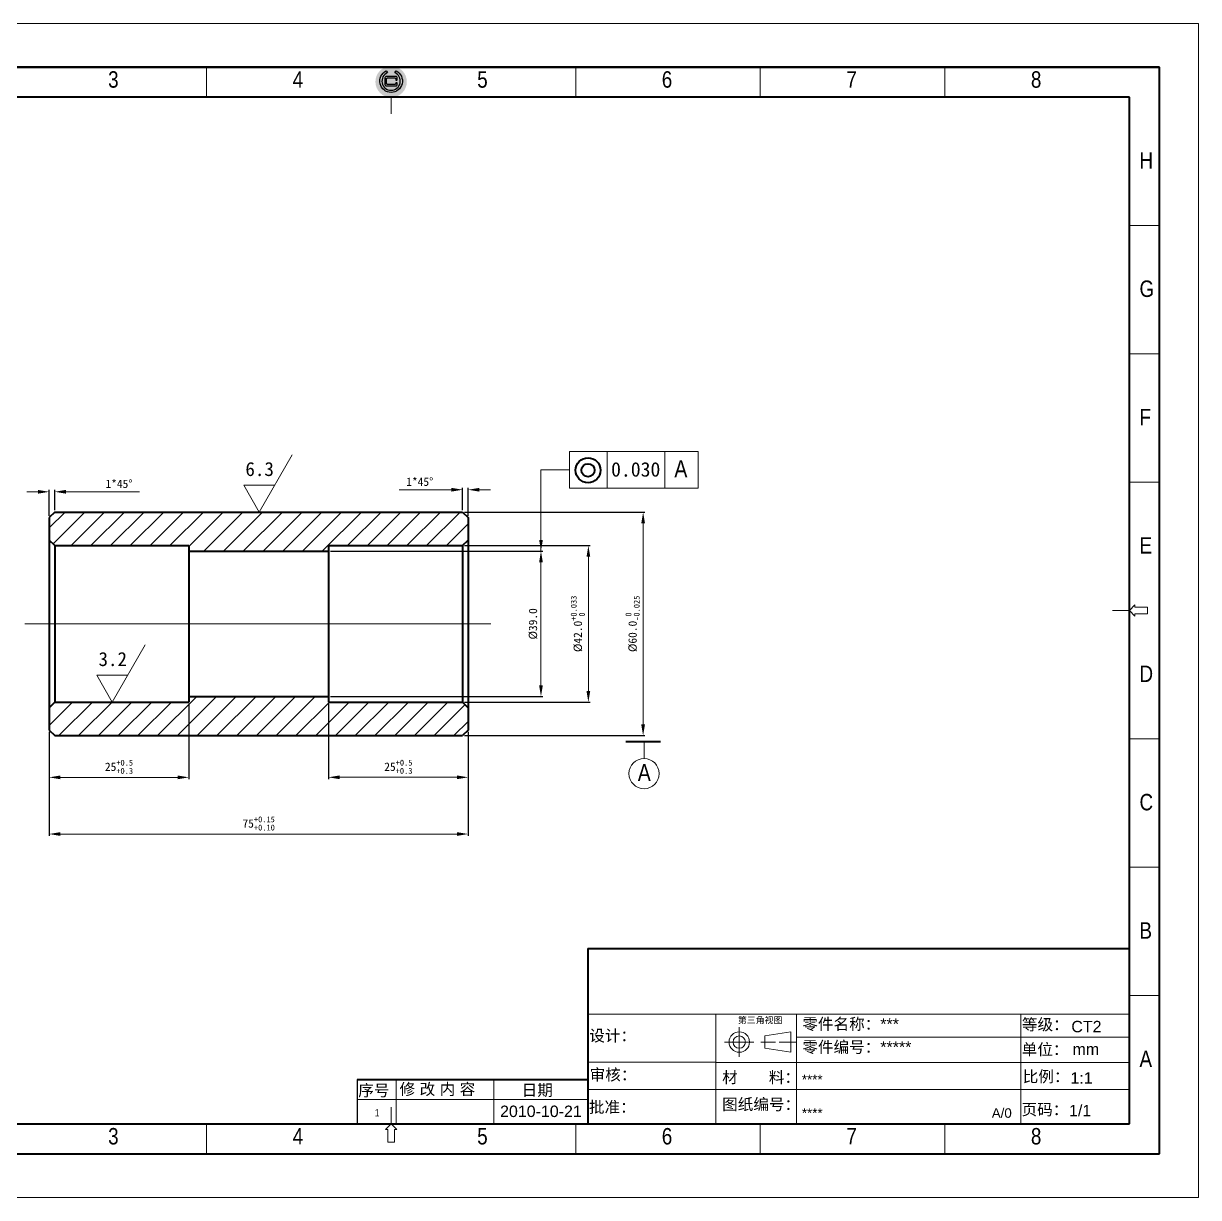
# Model space of a CAD drawing. Header units: millimetres. Extents: x -701 to 1485, y 792 to 1708.
# Drawn here: x 819.7 to 1135.1, y 791.8 to 1106.8 of the extents above; entities that cross this region are included whole.
import ezdxf
from ezdxf.enums import TextEntityAlignment as Align
from ezdxf.lldxf.tags import DXFTag

# ---------------------------------------------------------------- set-up
doc = ezdxf.new("R2010")
doc.units = ezdxf.units.MM
for name, color, linetype, lineweight in [('中心线', 7, 'CENTER', 18), ('粗实线', 7, 'Continuous', 40), ('细实线', 7, 'Continuous', 18)]:
    doc.layers.add(name, color=color, linetype=linetype, lineweight=lineweight)
doc.styles.add('SEACAD_arial_ttf', font='arial.ttf', dxfattribs={"height": 0.2})
doc.styles.add('TT', font='')
doc.styles.get('TT').set_extended_font_data('SimSun')
tags = doc.linetypes.add('CENTER', pattern=[0.6, 0.375, -0.075, 0.075, -0.075]).pattern_tags.tags
tags[10:11] = [DXFTag(74, 4), DXFTag(75, 0), DXFTag(340, '0'), DXFTag(46, 1.0), DXFTag(50, 0.0), DXFTag(44, 0.0), DXFTag(45, 0.0)]
tags[8:9] = [DXFTag(74, 4), DXFTag(75, 0), DXFTag(340, '0'), DXFTag(46, 1.0), DXFTag(50, 0.0), DXFTag(44, 0.0), DXFTag(45, 0.0)]
tags[6:7] = [DXFTag(74, 4), DXFTag(75, 0), DXFTag(340, '0'), DXFTag(46, 1.0), DXFTag(50, 0.0), DXFTag(44, 0.0), DXFTag(45, 0.0)]
tags[4:5] = [DXFTag(74, 4), DXFTag(75, 0), DXFTag(340, '0'), DXFTag(46, 1.0), DXFTag(50, 0.0), DXFTag(44, 0.0), DXFTag(45, 0.0)]
doc.dimstyles.new('A4', dxfattribs={"dimtxt": 2.25, "dimasz": 3, "dimexe": 0.5, "dimexo": 0.5, "dimgap": 1, "dimtad": 1, "dimdec": 1, "dimzin": 0, "dimdsep": 46, "dimtxsty": 'Standard', "dimcen": 0, "dimclrd": 256, "dimclre": 256, "dimclrt": 256, "dimadec": 1, "dimazin": 0, "dimtp": 0.01, "dimtm": 0.01, "dimtfac": 0.6, "dimtdec": 1, "dimtofl": 0, "dimtmove": 0, "dimatfit": 3, "dimfxl": 0, "dimtolj": 1, "dimtzin": 0, "dimlwd": 9, "dimarcsym": 0})

# ---------------------------------------------------------------- blocks, each defined once
blk = doc.blocks.new('*D26')
at = {"layer": 'Defpoints', "color": 0}
for p in [(901.58, 965.22), (958.62, 965.22), (901.58, 926.22)]:
    blk.add_point(p, dxfattribs=at)
at = {"layer": '细实线', "lineweight": -2}
for p, q in [((902.08, 965.22), (959.12, 965.22)), ((902.08, 926.22), (959.12, 926.22))]:
    blk.add_line(p, q, dxfattribs=at)
at = {"layer": '细实线', "lineweight": 9}
blk.add_line((958.62, 929.22), (958.62, 962.22), dxfattribs=at)
at = {"layer": '细实线'}
for points in [[(958.12, 962.22), (959.12, 962.22), (958.62, 965.22)], [(958.12, 929.22), (959.12, 929.22), (958.62, 926.22)]]:
    blk.add_solid(points, dxfattribs=at)
at = {"layer": '细实线', "insert": (956.5, 945.72), "char_height": 2.25, "attachment_point": 5, "rotation": 90}
blk.add_mtext('\\A1;%%c39.0', dxfattribs=at)
blk = doc.blocks.new('*D27')
at = {"layer": 'Defpoints', "color": 0}
for p in [(937.58, 966.72), (937.58, 924.72), (971.34, 924.72)]:
    blk.add_point(p, dxfattribs=at)
at = {"layer": '细实线', "lineweight": -2}
for p, q in [((938.08, 966.72), (971.84, 966.72)), ((938.08, 924.72), (971.84, 924.72))]:
    blk.add_line(p, q, dxfattribs=at)
at = {"layer": '细实线', "lineweight": 9}
blk.add_line((971.34, 963.72), (971.34, 927.72), dxfattribs=at)
at = {"layer": '细实线'}
for points in [[(970.84, 963.72), (971.84, 963.72), (971.34, 966.72)], [(970.84, 927.72), (971.84, 927.72), (971.34, 924.72)]]:
    blk.add_solid(points, dxfattribs=at)
at = {"layer": '细实线', "insert": (968.5, 945.72), "char_height": 2.25, "attachment_point": 5, "rotation": 90}
blk.add_mtext('\\A1;%%c42.0{\\H0.7x;\\S+0.033^  0;}', dxfattribs=at)
blk = doc.blocks.new('*D28')
at = {"layer": 'Defpoints', "color": 0}
for p in [(828.08, 981.16), (828.08, 975.72), (826.58, 974.22)]:
    blk.add_point(p, dxfattribs=at)
at = {"layer": '细实线', "lineweight": 9}
for p, q in [((823.58, 981.16), (820.58, 981.16)), ((831.08, 981.16), (850.83, 981.16))]:
    blk.add_line(p, q, dxfattribs=at)
at = {"layer": '细实线', "lineweight": -2}
for p, q in [((826.58, 974.72), (826.58, 981.66)), ((828.08, 976.22), (828.08, 981.66))]:
    blk.add_line(p, q, dxfattribs=at)
at = {"layer": '细实线'}
for points in [[(823.58, 981.66), (823.58, 980.66), (826.58, 981.16)], [(831.08, 981.66), (831.08, 980.66), (828.08, 981.16)]]:
    blk.add_solid(points, dxfattribs=at)
at = {"layer": '细实线', "insert": (845.33, 983.28), "char_height": 2.25, "attachment_point": 5}
blk.add_mtext('\\A1;1*45%%d', dxfattribs=at)
blk = doc.blocks.new('*D29')
at = {"layer": 'Defpoints', "color": 0}
for p in [(937.58, 981.71), (937.58, 975.72), (939.08, 974.22)]:
    blk.add_point(p, dxfattribs=at)
at = {"layer": '细实线', "lineweight": 9}
for p, q in [((934.58, 981.71), (920.58, 981.71)), ((942.08, 981.71), (945.08, 981.71))]:
    blk.add_line(p, q, dxfattribs=at)
at = {"layer": '细实线', "lineweight": -2}
for p, q in [((937.58, 976.22), (937.58, 982.21)), ((939.08, 974.72), (939.08, 982.21))]:
    blk.add_line(p, q, dxfattribs=at)
at = {"layer": '细实线'}
for points in [[(934.58, 982.21), (934.58, 981.21), (937.58, 981.71)], [(942.08, 982.21), (942.08, 981.21), (939.08, 981.71)]]:
    blk.add_solid(points, dxfattribs=at)
at = {"layer": '细实线', "insert": (926.08, 983.84), "char_height": 2.25, "attachment_point": 5}
blk.add_mtext('\\A1;1*45%%d', dxfattribs=at)
blk = doc.blocks.new('*D30')
at = {"layer": 'Defpoints', "color": 0}
for p in [(937.58, 975.72), (937.58, 915.72), (986.04, 915.72)]:
    blk.add_point(p, dxfattribs=at)
at = {"layer": '细实线', "lineweight": -2}
for p, q in [((938.08, 975.72), (986.54, 975.72)), ((938.08, 915.72), (986.54, 915.72))]:
    blk.add_line(p, q, dxfattribs=at)
at = {"layer": '细实线', "lineweight": 9}
blk.add_line((986.04, 972.72), (986.04, 918.72), dxfattribs=at)
at = {"layer": '细实线'}
for points in [[(985.54, 972.72), (986.54, 972.72), (986.04, 975.72)], [(985.54, 918.72), (986.54, 918.72), (986.04, 915.72)]]:
    blk.add_solid(points, dxfattribs=at)
at = {"layer": '细实线', "insert": (983.2, 945.72), "char_height": 2.25, "attachment_point": 5, "rotation": 90}
blk.add_mtext('\\A1;%%c60.0{\\H0.7x;\\S 0^ -0.025;}', dxfattribs=at)
blk = doc.blocks.new('*D31')
at = {"layer": 'Defpoints', "color": 0}
for p in [(901.58, 924.72), (939.08, 917.22), (939.08, 904.53)]:
    blk.add_point(p, dxfattribs=at)
at = {"layer": '细实线', "lineweight": -2}
for p, q in [((901.58, 924.22), (901.58, 904.03)), ((939.08, 916.72), (939.08, 904.03))]:
    blk.add_line(p, q, dxfattribs=at)
at = {"layer": '细实线', "lineweight": 9}
blk.add_line((904.58, 904.53), (936.08, 904.53), dxfattribs=at)
at = {"layer": '细实线'}
for points in [[(904.58, 905.03), (904.58, 904.03), (901.58, 904.53)], [(936.08, 905.03), (936.08, 904.03), (939.08, 904.53)]]:
    blk.add_solid(points, dxfattribs=at)
at = {"layer": '细实线', "insert": (920.33, 907.37), "char_height": 2.25, "attachment_point": 5}
blk.add_mtext('\\A1;25{\\H0.7x;\\S+0.5^ +0.3;}', dxfattribs=at)
blk = doc.blocks.new('*D32')
at = {"layer": 'Defpoints', "color": 0}
for p in [(864.08, 924.72), (826.58, 917.22), (864.08, 904.52)]:
    blk.add_point(p, dxfattribs=at)
at = {"layer": '细实线', "lineweight": -2}
for p, q in [((864.08, 924.22), (864.08, 904.02)), ((826.58, 916.72), (826.58, 904.02))]:
    blk.add_line(p, q, dxfattribs=at)
at = {"layer": '细实线', "lineweight": 9}
blk.add_line((829.58, 904.52), (861.08, 904.52), dxfattribs=at)
at = {"layer": '细实线'}
for points in [[(829.58, 905.02), (829.58, 904.02), (826.58, 904.52)], [(861.08, 905.02), (861.08, 904.02), (864.08, 904.52)]]:
    blk.add_solid(points, dxfattribs=at)
at = {"layer": '细实线', "insert": (845.33, 907.36), "char_height": 2.25, "attachment_point": 5}
blk.add_mtext('\\A1;25{\\H0.7x;\\S+0.5^ +0.3;}', dxfattribs=at)
blk = doc.blocks.new('*D33')
at = {"layer": 'Defpoints', "color": 0}
for p in [(826.58, 917.22), (939.08, 917.22), (939.08, 889.31)]:
    blk.add_point(p, dxfattribs=at)
at = {"layer": '细实线', "lineweight": -2}
for p, q in [((826.58, 916.72), (826.58, 888.81)), ((939.08, 916.72), (939.08, 888.81))]:
    blk.add_line(p, q, dxfattribs=at)
at = {"layer": '细实线', "lineweight": 9}
blk.add_line((829.58, 889.31), (936.08, 889.31), dxfattribs=at)
at = {"layer": '细实线'}
for points in [[(829.58, 889.81), (829.58, 888.81), (826.58, 889.31)], [(936.08, 889.81), (936.08, 888.81), (939.08, 889.31)]]:
    blk.add_solid(points, dxfattribs=at)
at = {"layer": '细实线', "insert": (882.83, 892.15), "char_height": 2.25, "attachment_point": 5}
blk.add_mtext('\\A1;75{\\H0.7x;\\S+0.15^ +0.10;}', dxfattribs=at)

msp = doc.modelspace()

# ---------------------------------------------------------------- hatches: boundary and pattern name
h = msp.add_hatch(color=1)
h.set_gradient(color1=(255, 0, 0), color2=(250, 0, 0), one_color=1, tint=0.49)
h.paths.add_polyline_path([(922.6, 1091.2, 1), (914.17, 1091.2, 1)])
h.paths.add_polyline_path([(917.04, 1094.09), (917.4, 1093.65, 4.814148), (919.37, 1093.65), (919.73, 1094.09, -4.275446)], flags=16)
h.paths.add_polyline_path([(919.65, 1090.12), (917.1, 1090.12, -0.414214), (916.72, 1090.5), (916.72, 1092.22, -0.414214), (917.1, 1092.6), (919.65, 1092.6, -0.414214), (920.03, 1092.22), (920.03, 1091.78, -0.414214), (919.88, 1091.63), (919.65, 1091.63), (919.65, 1091.92, 0.414214), (919.35, 1092.22), (917.4, 1092.22, 0.414214), (917.1, 1091.92), (917.1, 1090.8, 0.414214), (917.4, 1090.5), (919.35, 1090.5, 0.414214), (919.65, 1090.8), (919.65, 1090.89), (920.02, 1090.89, -0.096419), (920.03, 1090.83), (920.03, 1090.5, -0.414214)], flags=16)
h = msp.add_hatch(color=7)
h.set_gradient(color1=(255, 255, 255), one_color=1, tint=1)
h.paths.add_polyline_path([(917.4, 1093.65), (917.04, 1094.09, 4.275446), (919.73, 1094.09), (919.37, 1093.65, -4.814148)])
h.paths.add_polyline_path([(919.65, 1090.12, 0.414214), (920.03, 1090.5), (920.03, 1090.83, 0.096419), (920.02, 1090.89), (919.65, 1090.89), (919.65, 1090.8, -0.414214), (919.35, 1090.5), (917.4, 1090.5, -0.414214), (917.1, 1090.8), (917.1, 1091.92, -0.414214), (917.4, 1092.22), (919.35, 1092.22, -0.414214), (919.65, 1091.92), (919.65, 1091.63), (919.88, 1091.63, 0.414214), (920.03, 1091.78), (920.03, 1092.22, 0.414214), (919.65, 1092.6), (917.1, 1092.6, 0.414214), (916.72, 1092.22), (916.72, 1090.5, 0.414214), (917.1, 1090.12)], flags=17)
at = {"layer": '细实线'}
h = msp.add_hatch(dxfattribs=at)
h.set_pattern_fill('ANSI31', color=256, scale=30, style=0)
h.set_pattern_definition([(45, (65.432, 772.4465), (-2.65165, 2.65165), [])])
h.paths.add_polyline_path([(901.58, 965.22), (901.58, 966.72), (937.58, 966.72), (939.08, 968.22), (939.08, 974.22), (937.58, 975.72), (828.08, 975.72), (826.58, 974.22), (826.58, 968.22), (828.08, 966.72), (864.08, 966.72), (864.08, 965.22)])
h.paths.add_polyline_path([(937.58, 915.72), (939.08, 917.22), (939.08, 923.22), (937.58, 924.72), (901.58, 924.72), (901.58, 926.22), (864.08, 926.22), (864.08, 924.72), (828.08, 924.72), (826.58, 923.22), (826.58, 917.22), (828.08, 915.72)])

# ---------------------------------------------------------------- linework, layer by layer
msp.add_line((909.25, 823.39), (909.25, 811.52))
for points in [[(919.73, 1094.09, -4.275446), (917.04, 1094.09), (917.4, 1093.65, 4.814148), (919.37, 1093.65)], [(919.65, 1090.89), (919.65, 1090.8, -0.414214), (919.35, 1090.5), (917.4, 1090.5, -0.414214), (917.1, 1090.8), (917.1, 1091.92, -0.414214), (917.4, 1092.22), (919.35, 1092.22, -0.414214), (919.65, 1091.92), (919.65, 1091.63), (919.88, 1091.63, 0.414214), (920.03, 1091.78), (920.03, 1092.22, 0.414214), (919.65, 1092.6), (917.1, 1092.6, 0.414214), (916.72, 1092.22), (916.72, 1090.5, 0.414214), (917.1, 1090.12), (919.65, 1090.12, 0.414214), (920.03, 1090.5), (920.03, 1090.83, 0.096419), (920.02, 1090.89)]]:
    msp.add_lwpolyline(points, format="xyb", close=True)
at = {"layer": '中心线'}
msp.add_line((820.09, 945.72), (945.14, 945.72), dxfattribs=at)
at = {"layer": '粗实线'}
for p, q in [((1124.64, 1095.13), (712.14, 1095.13)), ((712.14, 1095.13), (1124.64, 1095.13)), ((1124.64, 803.47), (1124.64, 1095.13)), ((1124.64, 803.47), (1124.64, 1095.13)), ((1116.58, 1087.08), (720.19, 1087.08)), ((1116.58, 811.52), (1116.58, 1087.08)), ((828.08, 975.72), (826.58, 974.22)), ((828.08, 975.72), (937.58, 975.72)), ((937.58, 975.72), (939.08, 974.22)), ((826.58, 974.22), (826.58, 968.22)), ((939.08, 974.22), (939.08, 968.22)), ((828.08, 966.72), (826.58, 968.22)), ((826.58, 968.22), (826.58, 923.22)), ((828.08, 966.72), (864.08, 966.72)), ((828.08, 966.72), (828.08, 924.72)), ((864.08, 966.72), (864.08, 924.72)), ((901.58, 966.72), (937.58, 966.72)), ((901.58, 966.72), (901.58, 924.72)), ((937.58, 966.72), (939.08, 968.22)), ((937.58, 966.72), (937.58, 924.72)), ((939.08, 968.22), (939.08, 923.22)), ((864.08, 965.22), (901.58, 965.22)), ((828.08, 924.72), (826.58, 923.22)), ((828.08, 924.72), (864.08, 924.72)), ((864.08, 926.22), (901.58, 926.22)), ((901.58, 924.72), (937.58, 924.72)), ((937.58, 924.72), (939.08, 923.22)), ((826.58, 923.22), (826.58, 917.22)), ((939.08, 923.22), (939.08, 917.22)), ((826.58, 917.22), (828.08, 915.72)), ((828.08, 915.72), (937.58, 915.72)), ((939.08, 917.22), (937.58, 915.72)), ((981.39, 914.13), (990.73, 914.13)), ((1124.64, 803.47), (1124.64, 878.86)), ((971.21, 858.59), (1116.58, 858.59)), ((971.21, 858.59), (971.21, 811.52)), ((909.25, 823.39), (971.21, 823.39)), ((720.19, 811.52), (1116.58, 811.52)), ((712.14, 803.47), (1124.64, 803.47)), ((712.14, 803.47), (1124.64, 803.47))]:
    msp.add_line(p, q, dxfattribs=at)
for radius in [3.35, 1.76]:
    msp.add_circle((971.25, 986.93), radius, dxfattribs=at)
at = {"layer": '细实线'}
for p, q in [((702.1, 1106.83), (1135.14, 1106.83)), ((1135.14, 791.77), (1135.14, 1106.83)), ((868.84, 1095.13), (868.84, 1087.08)), ((967.94, 1095.13), (967.94, 1087.08)), ((1017.48, 1095.13), (1017.48, 1087.08)), ((1067.03, 1095.13), (1067.03, 1087.08)), ((918.39, 1087.08), (918.39, 1082.58)), ((1124.64, 1052.63), (1116.58, 1052.63)), ((1124.64, 1018.19), (1116.58, 1018.19)), ((882.97, 975.72), (891.83, 991.07)), ((966.31, 991.94), (1000.8, 991.94)), ((966.31, 991.94), (966.31, 982.13)), ((976.38, 991.94), (976.38, 982.13)), ((991.86, 991.94), (991.86, 982.13)), ((1000.8, 991.94), (1000.8, 982.13)), ((966.31, 987.03), (958.62, 987.03)), ((882.97, 975.72), (878.8, 982.94)), ((878.8, 982.94), (887.14, 982.94)), ((1000.8, 982.13), (966.31, 982.13)), ((1124.64, 983.75), (1116.58, 983.75)), ((1116.58, 949.3), (1118.05, 950.81)), ((1118.05, 950.18), (1118.05, 950.81)), ((1118.05, 950.18), (1121.49, 950.18)), ((1121.49, 948.42), (1121.49, 950.18)), ((1116.58, 949.3), (1112.08, 949.3)), ((1116.58, 949.3), (1118.05, 947.79)), ((1118.05, 947.79), (1118.05, 948.42)), ((1118.05, 948.42), (1121.49, 948.42)), ((843.53, 924.72), (852.39, 940.07)), ((843.53, 924.72), (839.36, 931.94)), ((839.36, 931.94), (847.7, 931.94)), ((1124.64, 914.86), (1116.58, 914.86)), ((986.29, 909.57), (986.29, 914.13)), ((1124.64, 880.41), (1116.58, 880.41)), ((1124.64, 845.97), (1116.58, 845.97)), ((971.21, 841.01), (1116.58, 841.01)), ((971.21, 841.01), (1116.58, 841.01)), ((1005.6, 841.01), (1005.6, 811.51)), ((1027.21, 841.01), (1027.21, 811.61)), ((1087.45, 841.01), (1087.45, 811.43)), ((1011.86, 837.46), (1011.86, 829.52)), ((1018.68, 835.15), (1025.71, 836.23)), ((1025.71, 836.23), (1025.71, 830.75)), ((1015.8, 833.49), (1007.92, 833.49)), ((1021.58, 833.49), (1017.68, 833.49)), ((1018.68, 835.15), (1018.68, 831.84)), ((1027.21, 833.49), (1022.52, 833.49)), ((1027.21, 834.82), (1116.58, 834.82)), ((1018.68, 831.84), (1025.71, 830.75)), ((971.13, 828.05), (1005.52, 828.05)), ((1116.58, 828.03), (1005.6, 828.03)), ((919.75, 823.39), (919.75, 811.57)), ((945.93, 823.39), (945.93, 811.52)), ((971.21, 820.71), (1005.6, 820.71)), ((1116.58, 820.71), (1005.6, 820.71)), ((909.28, 818.11), (971.21, 818.11)), ((918.39, 811.52), (918.39, 816.02)), ((868.84, 811.52), (868.84, 803.47)), ((918.39, 811.52), (916.88, 810.05)), ((918.39, 811.52), (919.89, 810.05)), ((967.94, 811.52), (967.94, 803.47)), ((1017.48, 811.52), (1017.48, 803.47)), ((1067.03, 811.52), (1067.03, 803.47)), ((916.88, 810.05), (917.51, 810.05)), ((917.51, 810.05), (917.51, 806.62)), ((919.27, 810.05), (919.27, 806.62)), ((919.27, 810.05), (919.89, 810.05)), ((917.51, 806.62), (919.27, 806.62)), ((702.1, 791.77), (1135.14, 791.77))]:
    msp.add_line(p, q, dxfattribs=at)
for points in [[(1121.49, 950.18), (1118.05, 950.18), (1118.05, 950.81), (1116.58, 949.3), (1118.05, 947.79), (1118.05, 948.42), (1121.49, 948.42), (1121.49, 950.18)], [(1121.49, 950.18), (1118.05, 950.18), (1118.05, 950.81), (1116.58, 949.3), (1118.05, 947.79), (1118.05, 948.42), (1121.49, 948.42), (1121.49, 950.18)], [(919.27, 810.05), (919.89, 810.05), (918.39, 811.52), (916.88, 810.05), (917.51, 810.05), (917.51, 806.62), (919.27, 806.62), (919.27, 810.05)], [(919.27, 810.05), (919.89, 810.05), (918.39, 811.52), (916.88, 810.05), (917.51, 810.05), (917.51, 806.62), (919.27, 806.62), (919.27, 810.05)]]:
    msp.add_lwpolyline(points, close=True, dxfattribs=at)
for points in [[(1121.49, 950.18), (1118.05, 950.18), (1118.05, 950.81), (1116.58, 949.3), (1118.05, 947.79), (1118.05, 948.42), (1121.49, 948.42), (1121.49, 950.18)], [(1121.49, 950.18), (1118.05, 950.18), (1118.05, 950.81), (1116.58, 949.3), (1118.05, 947.79), (1118.05, 948.42), (1121.49, 948.42), (1121.49, 950.18)], [(919.27, 810.05), (919.27, 806.62), (917.51, 806.62), (917.51, 810.05), (916.88, 810.05), (918.39, 811.52), (919.89, 810.05), (919.27, 810.05)], [(919.27, 810.05), (919.27, 806.62), (917.51, 806.62), (917.51, 810.05), (916.88, 810.05), (918.39, 811.52), (919.89, 810.05), (919.27, 810.05)]]:
    msp.add_lwpolyline(points, dxfattribs=at)
for centre, radius in [((986.29, 905.52), 4.05), ((1011.86, 833.49), 2.74), ((1011.86, 833.49), 1.65)]:
    msp.add_circle(centre, radius, dxfattribs=at)

# ---------------------------------------------------------------- texts
at = {"layer": '细实线', "style": 'SEACAD_arial_ttf', "width": 0.819}
for s, height, p in [('3', 4.41, (842.41, 1094.02)), ('4', 4.41, (891.96, 1094.02)), ('5', 4.41, (941.5, 1094.02)), ('6', 4.41, (991.05, 1094.02)), ('7', 4.41, (1040.6, 1094.02)), ('8', 4.41, (1090.15, 1094.02)), ('H', 4.41, (1119.3, 1072.3)), ('G', 4.41, (1119.3, 1037.86)), ('F', 4.41, (1119.3, 1003.41)), ('A', 4.58, (994.42, 989.63)), ('E', 4.41, (1119.3, 968.97)), ('D', 4.41, (1119.3, 934.52)), ('A', 4.58, (984.6, 908.11)), ('C', 4.41, (1119.3, 900.08)), ('B', 4.41, (1119.3, 865.63)), ('A', 4.41, (1119.3, 831.19)), ('1', 1.99, (914.01, 815.5)), ('3', 4.41, (842.41, 810.41)), ('4', 4.41, (891.96, 810.41)), ('5', 4.41, (941.5, 810.41)), ('6', 4.41, (991.05, 810.41)), ('7', 4.41, (1040.6, 810.41)), ('8', 4.41, (1090.15, 810.41))]:
    msp.add_text(s, height=height, dxfattribs=at).set_placement(p, align=Align.TOP_LEFT)
at = {"layer": '细实线', "style": 'SEACAD_arial_ttf'}
msp.add_text('第三角视图', height=1.705, dxfattribs=at).set_placement((1017.46, 838.5), align=Align.CENTER)
for s, height, p in [('零件名称：***', 3.07, (1028.78, 839.86)), ('等级：', 3.07, (1087.72, 839.73)), ('CT2', 3.07, (1101, 839.17)), ('设计：', 3.07, (971.58, 836.74)), ('零件编号：*****', 3.07, (1028.78, 833.68)), ('单位：', 3.07, (1087.67, 833.05)), ('mm', 3.07, (1101.32, 833.1)), ('审核：', 3.07, (971.68, 826.26)), ('材       料：', 3.07, (1007.25, 825.57)), ('****', 2.558, (1028.66, 824.71)), ('比例：', 3.07, (1087.95, 825.78)), ('1:1', 3.07, (1100.76, 825.38)), ('序号', 3.07, (909.57, 822.05)), ('修 改 内 容', 3.07, (920.65, 822.38)), ('日期', 3.07, (953.45, 822.13)), ('批准：', 3.07, (971.48, 817.57)), ('图纸编号：', 3.07, (1007.25, 818.31)), ('页码：', 3.07, (1087.64, 816.91)), ('2010-10-21', 3.07, (947.63, 816.43)), ('****', 2.558, (1028.66, 815.71)), ('A/0', 2.558, (1079.64, 815.71)), ('1/1', 3.07, (1100.38, 816.63))]:
    msp.add_text(s, height=height, dxfattribs=at).set_placement(p, align=Align.TOP_LEFT)
at = {"layer": '细实线', "attachment_point": 1, "style": 'TT'}
for s, insert, char_height, width in [('6.3', (879.26, 989.14), 3.75, 13.658), ('0.030', (977.44, 989.12), 3.888, 39.6853), ('3.2', (839.82, 938.14), 3.75, 13.658)]:
    msp.add_mtext(s, dxfattribs=dict(at, insert=insert, char_height=char_height, width=width))

# ---------------------------------------------------------------- dimensions: what is measured, and where the dimension line sits
at = {"layer": '细实线'}
dim = msp.add_linear_dim(base=(828.08, 981.16), p1=(826.58, 974.22), p2=(828.08, 975.72), text='1*45%%d', dimstyle='A4', dxfattribs=at)
dim.commit()
dim.dimension.update_dxf_attribs({"geometry": '*D28', "text_midpoint": (845.33, 981.16), "dimtype": 160})
for base, p1, p2, text, picture, middle in [((937.58, 981.71), (939.08, 974.22), (937.58, 975.72), '1*45%%d', '*D29', (926.08, 983.84)), ((864.08, 904.52), (826.58, 917.22), (864.08, 924.72), '25{\\H0.7x;\\S+0.5^ +0.3;}', '*D32', (845.33, 907.36)), ((939.08, 904.53), (901.58, 924.72), (939.08, 917.22), '25{\\H0.7x;\\S+0.5^ +0.3;}', '*D31', (920.33, 907.37)), ((939.08, 889.31), (826.58, 917.22), (939.08, 917.22), '75{\\H0.7x;\\S+0.15^ +0.10;}', '*D33', (882.83, 892.15))]:
    dim = msp.add_linear_dim(base=base, p1=p1, p2=p2, text=text, dimstyle='A4', dxfattribs=at)
    dim.commit()
    dim.dimension.update_dxf_attribs({"geometry": picture, "text_midpoint": middle})
for base, p1, p2, text, picture, middle in [((986.04, 915.72), (937.58, 975.72), (937.58, 915.72), '%%c<>{\\H0.7x;\\S 0^ -0.025;}', '*D30', (983.2, 945.72)), ((971.34, 924.72), (937.58, 966.72), (937.58, 924.72), '%%c<>{\\H0.7x;\\S+0.033^  0;}', '*D27', (968.5, 945.72)), ((958.62, 965.22), (901.58, 926.22), (901.58, 965.22), '%%c<>', '*D26', (956.5, 945.72))]:
    dim = msp.add_linear_dim(base=base, p1=p1, p2=p2, angle=90, text=text, dimstyle='A4', dxfattribs=at)
    dim.commit()
    dim.dimension.update_dxf_attribs({"geometry": picture, "text_midpoint": middle})

# ---------------------------------------------------------------- leaders
at = {"layer": '粗实线'}
msp.add_leader([(958.62, 965.22), (958.62, 987.03)], dimstyle='A4', override={"dimgap": 1, "dimtad": 0}, dxfattribs=at)

doc.saveas('drawing.dxf')
